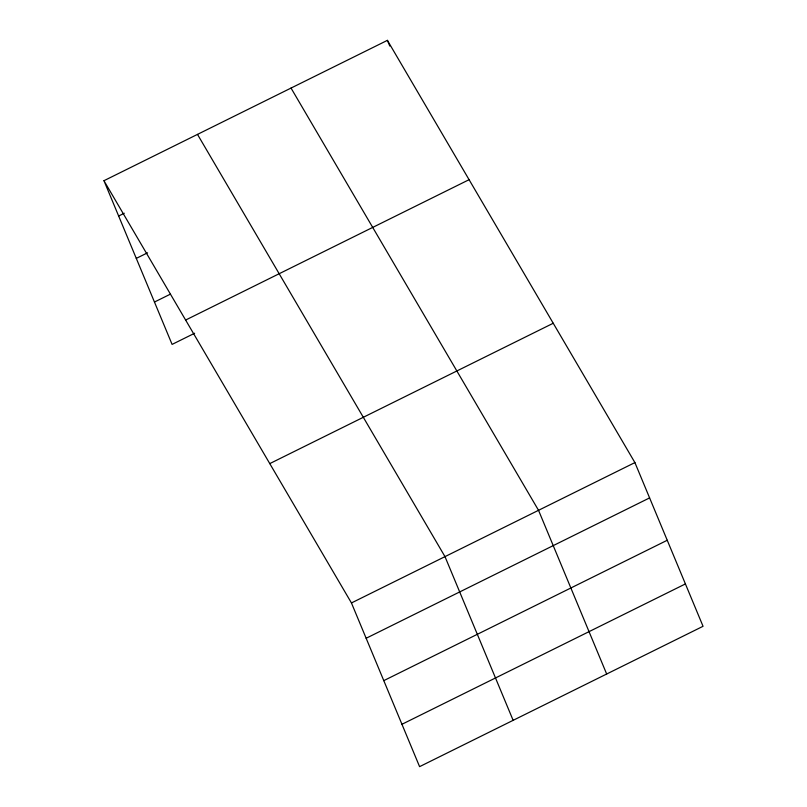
<?xml version="1.0" encoding="UTF-8"?>
<svg xmlns="http://www.w3.org/2000/svg" width="807" height="807" viewBox="0 0 807 807"><rect width="100%" height="100%" fill="white"/><g stroke="black" fill="none" stroke-linecap="round" stroke-linejoin="round"><path stroke-width="1.21" d="M103.952 180.707L387.41 40.35L634.907 462.593L703.048 626.293L419.59 766.65L351.448 602.95L103.952 180.707L172.093 344.407L194.628 333.251M118.649 216.024L124.288 213.23M136.282 258.391L147.56 252.813M154.46 302.04L170.237 294.232M185.63 320.046L469.079 179.689M269.77 463.611L553.229 323.254M351.448 602.95L634.907 462.593M366.146 638.256L649.605 497.899M383.779 680.634L667.238 540.266M401.957 724.283L685.415 583.925M291.034 88.074L538.531 510.317L606.672 674.016M197.493 134.396L444.99 556.628L513.131 720.328M387.41 40.35L389.781 46.049"/></g></svg>
